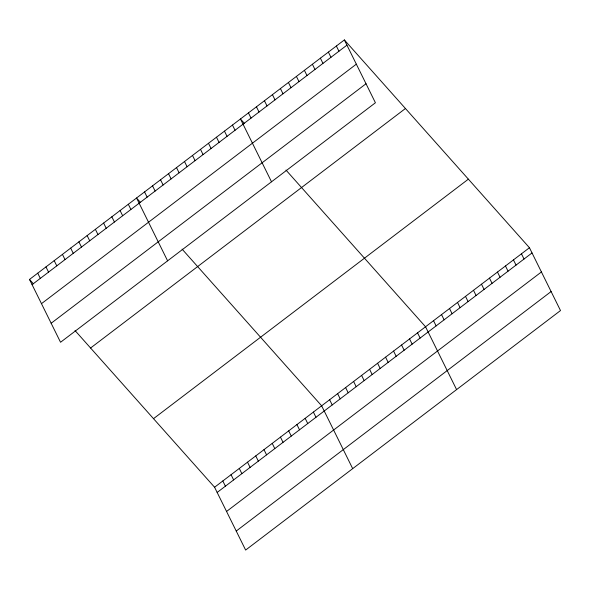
<?xml version="1.0" encoding="UTF-8"?>
<svg xmlns="http://www.w3.org/2000/svg" width="590" height="590" viewBox="0 0 590 590"><rect width="100%" height="100%" fill="white"/><g stroke="black" fill="none" stroke-linecap="round" stroke-linejoin="round"><path stroke-width="0.89" d="M344.368 39.936L375.417 102.763L60.549 342.266L29.5 279.439L344.368 39.936L529.451 247.734L560.5 310.561L245.632 550.064L214.583 487.237L75.033 330.555M32.074 284.653L346.942 45.15M41.47 303.666L356.338 64.163M51.153 323.254L366.021 83.751M90.58 348.012L405.448 108.508M153.503 418.664L468.372 179.161M214.583 487.237L529.451 247.734M217.157 492.451L532.025 252.948M226.553 511.464L541.421 271.961M236.236 531.052L551.104 291.548M244.349 123.34L240.462 118.974L271.511 181.801M285.995 170.09L425.545 326.772L456.594 389.599M140.442 202.37L136.555 198.011L167.604 260.839M182.089 249.128L321.639 405.802L352.687 468.63M29.5 279.439L33.387 283.805M521.457 253.811L524.031 259.025M513.462 259.895L516.043 265.109M505.468 265.972L508.049 271.186M497.481 272.049L500.055 277.263M489.486 278.133L492.06 283.348M481.492 284.21L484.073 289.425M473.497 290.295L476.078 295.509M465.51 296.372L468.084 301.586M336.374 46.02L338.955 51.234M457.516 302.449L460.089 307.663M328.379 52.097L330.961 57.311M449.521 308.533L452.095 313.747M320.392 58.174L322.966 63.388M441.526 314.61L444.108 319.824M312.398 64.258L314.971 69.473M433.532 320.687L436.113 325.901M304.403 70.335L306.984 75.55M296.409 76.42L298.99 81.627M417.55 332.849L420.124 338.063M288.421 82.497L290.995 87.711M409.556 338.925L412.137 344.14M280.427 88.574L283.001 93.788M401.561 345.01L404.143 350.224M272.433 94.658L275.006 99.872M393.574 351.087L396.148 356.301M264.438 100.735L267.019 105.949M385.58 357.171L388.154 362.378M256.451 106.812L259.025 112.026M377.585 363.248L380.167 368.462M248.456 112.897L251.03 118.111M369.591 369.325L372.172 374.539M361.604 375.41L364.178 380.624M232.467 125.051L235.049 130.265M353.609 381.487L356.183 386.701M224.473 131.135L227.054 136.349M345.615 387.564L348.189 392.778M216.486 137.212L219.06 142.426M337.62 393.648L340.201 398.862M208.491 143.289L211.065 148.503M329.626 399.725L332.207 404.939M200.497 149.373L203.078 154.587M192.502 155.45L195.083 160.664M313.401 412.071L315.982 417.285M184.515 161.535L187.089 166.749M305.163 418.332L307.744 423.546M176.521 167.612L179.095 172.826M296.932 424.594L299.506 429.808M168.526 173.689L171.1 178.903M288.694 430.862L291.276 436.076M160.532 179.773L163.113 184.987M280.464 437.124L283.038 442.338M152.537 185.85L155.118 191.064M272.226 443.385L274.8 448.599M144.55 191.927L147.124 197.141M263.988 449.654L266.569 454.868M255.758 455.915L258.332 461.129M128.318 204.273L130.899 209.487M247.52 462.176L250.101 467.391M120.087 210.534L122.661 215.748M239.289 468.445L241.863 473.659M111.849 216.803L114.431 222.017M231.051 474.707L233.625 479.921M103.619 223.064L106.193 228.278M222.814 480.975L225.395 486.182M95.381 229.326L97.955 234.54M87.143 235.594L89.724 240.809M78.913 241.856L81.486 247.07M70.675 248.117L73.248 253.331M62.437 254.386L65.018 259.6M54.206 260.647L56.78 265.861M45.968 266.916L48.55 272.123M37.738 273.177L40.312 278.392"/></g></svg>
